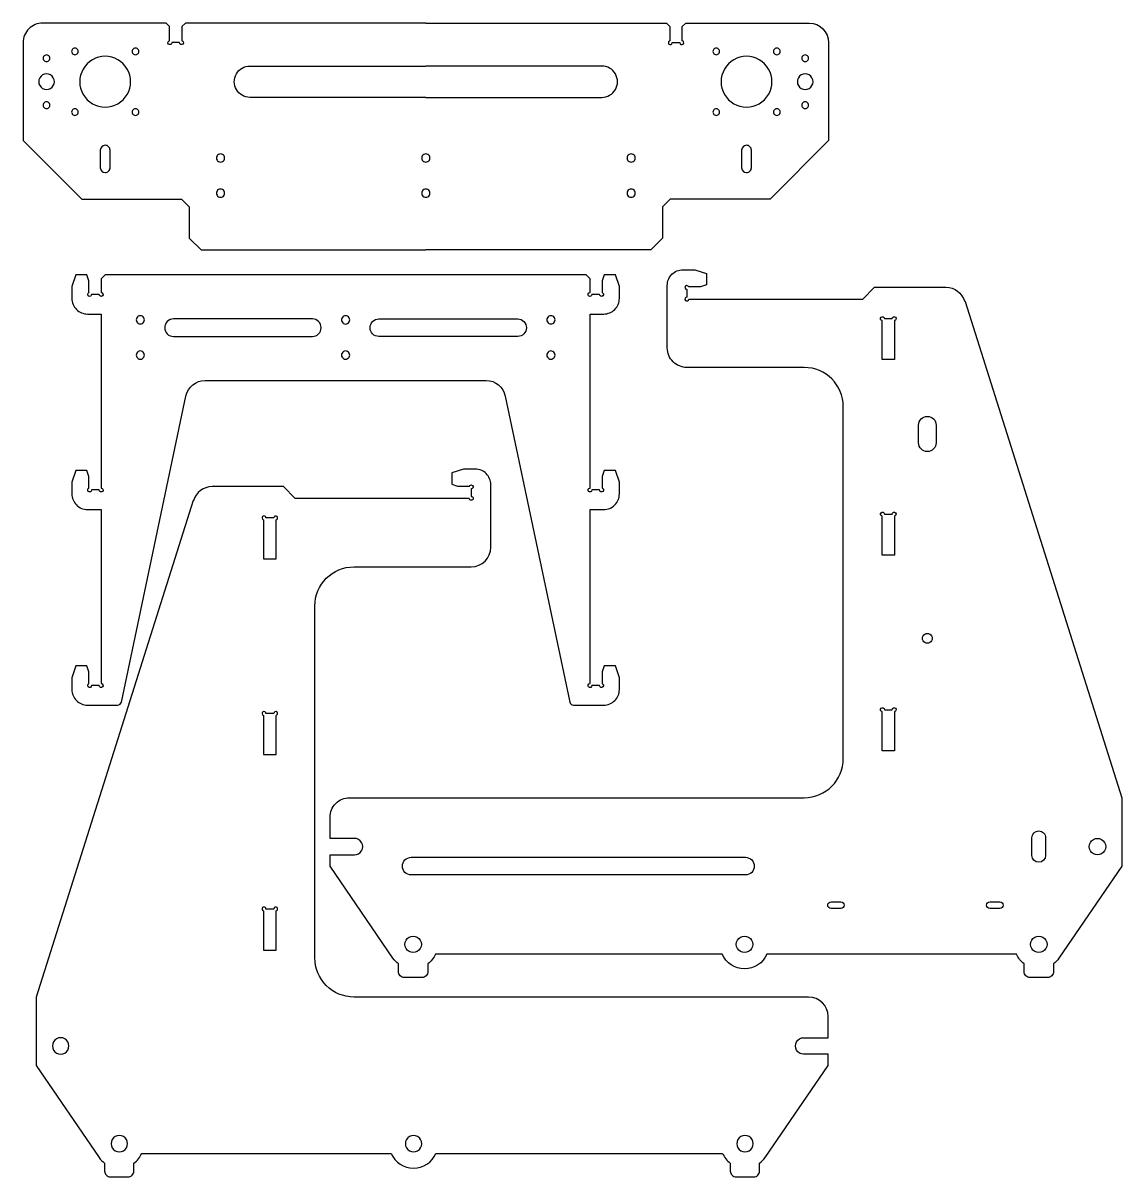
# Model space of a CAD drawing. Extents: x 11 to 1162, y 10 to 600.
# Drawn here: x 600 to 1162, y 10 to 600 of the extents above; entities that cross this region are included whole.
import ezdxf

# ---------------------------------------------------------------- set-up
doc = ezdxf.new("R2010")
doc.units = 0
doc.layers.get('0').update_dxf_attribs({"linetype": 'CONTINUOUS'})

msp = doc.modelspace()

# ---------------------------------------------------------------- linework, layer by layer
at = {"color": 1, "linetype": 'CONTINUOUS'}
for p, q in [((674.73, 598.03), (672.91, 599.85)), ((674.73, 590.83), (674.73, 598.03)), ((682.81, 599.85), (680.99, 598.03)), ((680.99, 598.03), (680.99, 590.83)), ((805.81, 599.85), (682.81, 599.85)), ((805.81, 599.85), (928.81, 599.85)), ((928.81, 599.85), (930.63, 598.03)), ((930.63, 598.03), (930.63, 590.83)), ((936.71, 597.85), (936.71, 597.85)), ((936.89, 598.03), (938.71, 599.85)), ((936.89, 590.83), (936.89, 598.03)), ((599.81, 589.85), (599.81, 539.85)), ((679.81, 589.85), (675.91, 589.85)), ((931.81, 589.85), (935.71, 589.85)), ((1011.81, 589.85), (1011.81, 539.85)), ((715.81, 577.85), (805.81, 577.85)), ((895.81, 577.85), (805.81, 577.85)), ((805.81, 561.85), (715.81, 561.85)), ((805.81, 561.85), (895.81, 561.85)), ((599.81, 539.85), (629.81, 509.85)), ((1011.81, 539.85), (981.81, 509.85)), ((639.31, 534.85), (639.31, 525.85)), ((644.31, 525.85), (644.31, 534.85)), ((967.31, 534.85), (967.31, 525.85)), ((629.81, 509.85), (680.81, 509.85)), ((680.81, 509.85), (684.81, 505.85)), ((930.81, 509.85), (926.81, 505.85)), ((981.81, 509.85), (930.81, 509.85)), ((684.81, 505.85), (684.81, 489.85)), ((926.81, 505.85), (926.81, 489.85)), ((684.81, 489.85), (690.81, 483.85)), ((926.81, 489.85), (920.81, 483.85)), ((690.81, 483.85), (805.81, 483.85)), ((920.81, 483.85), (805.81, 483.85)), ((937.29, 473.73), (943.29, 473.73)), ((943.29, 473.73), (949.29, 471.73)), ((626.76, 471.07), (624.76, 465.07)), ((632.49, 471.07), (626.76, 471.07)), ((633.51, 468.01), (632.49, 471.07)), ((633.51, 462), (633.51, 468.01)), ((641.76, 471.07), (639.76, 469.07)), ((639.76, 469.07), (639.76, 462.07)), ((887.76, 471.07), (641.76, 471.07)), ((889.76, 469.07), (887.76, 471.07)), ((889.76, 462.07), (889.76, 469.07)), ((897.03, 471.07), (896.01, 468.01)), ((896.01, 468.01), (896.01, 462)), ((902.76, 471.07), (897.03, 471.07)), ((904.76, 465.07), (902.76, 471.07)), ((949.29, 471.73), (949.29, 465.99)), ((633.86, 462.07), (633.86, 462.07)), ((904.76, 459.07), (904.76, 465.07)), ((939.29, 463.63), (939.29, 459.73)), ((946.24, 464.98), (940.23, 464.98)), ((949.29, 465.99), (946.24, 464.98)), ((1029.29, 458.73), (1035.29, 464.73)), ((1035.29, 464.73), (1071.77, 464.73)), ((940.29, 458.73), (1029.29, 458.73)), ((1081.38, 457.5), (1081.56, 457.55)), ((1081.56, 457.55), (1161.79, 203.73)), ((632.76, 451.07), (639.76, 451.07)), ((639.76, 451.07), (639.76, 362.07)), ((781.76, 448.57), (852.76, 448.57)), ((889.76, 362.07), (889.76, 451.07)), ((889.76, 451.07), (896.76, 451.07)), ((1040.29, 448.73), (1044.29, 448.73)), ((1039.11, 427.73), (1039.11, 447.74)), ((1039.29, 447.73), (1039.29, 447.73)), ((1045.29, 447.73), (1045.29, 447.73)), ((1045.47, 447.74), (1045.47, 427.73)), ((676.76, 439.57), (747.76, 439.57)), ((1045.47, 427.73), (1039.11, 427.73)), ((999.29, 423.73), (939.29, 423.73)), ((692.87, 417.07), (764.76, 417.07)), ((764.76, 417.07), (836.65, 417.07)), ((650.09, 252.65), (683.09, 409.13)), ((1066.79, 394.23), (1066.79, 385.23)), ((825.01, 371.79), (819.01, 369.79)), ((831.01, 371.79), (825.01, 371.79)), ((626.76, 371.07), (624.76, 365.07)), ((632.49, 371.07), (626.76, 371.07)), ((633.51, 368.01), (632.49, 371.07)), ((633.51, 362), (633.51, 368.01)), ((819.01, 369.79), (819.01, 364.06)), ((897.03, 371.07), (896.01, 368.01)), ((896.01, 368.01), (896.01, 362)), ((902.76, 371.07), (897.03, 371.07)), ((904.76, 365.07), (902.76, 371.07)), ((633.86, 362.07), (633.86, 362.07)), ((733.01, 362.79), (696.53, 362.79)), ((739.01, 356.79), (733.01, 362.79)), ((819.01, 364.06), (822.07, 363.04)), ((822.07, 363.04), (828.07, 363.04)), ((829.01, 361.69), (829.01, 357.79)), ((904.76, 359.07), (904.76, 365.07)), ((686.74, 355.62), (606.51, 101.79)), ((686.92, 355.56), (686.74, 355.62)), ((828.01, 356.79), (739.01, 356.79)), ((632.76, 351.07), (639.76, 351.07)), ((639.76, 351.07), (639.76, 334.86)), ((889.76, 334.86), (889.76, 351.07)), ((1040.29, 348.73), (1044.29, 348.73)), ((722.83, 345.81), (722.83, 325.79)), ((728.01, 346.79), (724.01, 346.79)), ((729.19, 325.79), (729.19, 345.81)), ((1039.11, 327.73), (1039.11, 347.74)), ((1045.47, 347.74), (1045.47, 327.73)), ((639.76, 334.86), (639.76, 262.07)), ((889.76, 262.07), (889.76, 334.86)), ((722.83, 325.79), (729.19, 325.79)), ((1045.47, 327.73), (1039.11, 327.73)), ((769.01, 321.79), (829.01, 321.79)), ((626.76, 271.07), (624.76, 265.07)), ((632.49, 271.07), (626.76, 271.07)), ((633.51, 268.01), (632.49, 271.07)), ((633.51, 262), (633.51, 268.01)), ((897.03, 271.07), (896.01, 268.01)), ((896.01, 268.01), (896.01, 262)), ((902.76, 271.07), (897.03, 271.07)), ((904.76, 265.07), (902.76, 271.07)), ((904.76, 259.07), (904.76, 265.07)), ((632.76, 251.07), (639.76, 251.07)), ((881.38, 251.07), (889.76, 251.07)), ((1040.29, 248.73), (1044.29, 248.73)), ((722.83, 245.81), (722.83, 225.79)), ((728.01, 246.79), (724.01, 246.79)), ((729.19, 225.79), (729.19, 245.81)), ((1039.11, 227.73), (1039.11, 247.74)), ((1039.29, 247.73), (1039.29, 247.73)), ((1045.29, 247.73), (1045.29, 247.73)), ((1045.47, 247.74), (1045.47, 227.73)), ((722.83, 225.79), (729.19, 225.79)), ((1045.47, 227.73), (1039.11, 227.73)), ((766.79, 203.73), (999.29, 203.73)), ((1161.79, 203.73), (1161.79, 168.73)), ((769.29, 182.93), (756.79, 182.93)), ((1122.79, 183.23), (1122.79, 174.23)), ((756.79, 168.73), (756.79, 174.53)), ((798.29, 173.23), (969.29, 173.23)), ((788.98, 121.67), (756.79, 168.73)), ((1161.79, 168.73), (1129.61, 121.67)), ((722.83, 145.81), (722.83, 125.79)), ((728.01, 146.79), (724.01, 146.79)), ((729.19, 125.79), (729.19, 145.81)), ((1099.29, 147.03), (1094.29, 147.03)), ((722.83, 125.79), (729.19, 125.79)), ((1107.84, 123.73), (980.25, 123.73)), ((1123.79, 111.73), (1114.79, 111.73)), ((606.51, 101.79), (606.51, 66.79)), ((1001.51, 101.79), (769.01, 101.79)), ((999.01, 80.99), (1011.51, 80.99)), ((1011.51, 66.79), (1011.51, 72.59)), ((979.33, 19.73), (1011.51, 66.79)), ((656.51, 12.79), (656.51, 16.79)), ((976.51, 12.79), (976.51, 16.79)), ((644.51, 9.79), (653.51, 9.79))]:
    msp.add_line(p, q, dxfattribs=at)
for points in [[(602.74, 596.92), (600.86, 595.04), (599.81, 592.5), (599.81, 589.85)], [(609.81, 599.85), (607.15, 599.85), (604.61, 598.79), (602.74, 596.92)], [(672.91, 599.85), (672.91, 599.85), (609.81, 599.85), (609.81, 599.85)], [(938.71, 599.85), (938.71, 599.85), (1001.81, 599.85), (1001.81, 599.85)], [(1001.81, 599.85), (1007.33, 599.85), (1011.81, 595.37), (1011.81, 589.85)], [(674.2, 589.14), (673.91, 589.43), (673.83, 589.86), (673.98, 590.23)], [(673.98, 590.23), (674.11, 590.55), (674.4, 590.77), (674.73, 590.83)], [(680.99, 590.83), (681.32, 590.77), (681.6, 590.55), (681.73, 590.23)], [(681.73, 590.23), (681.89, 589.86), (681.8, 589.43), (681.51, 589.14)], [(929.88, 590.23), (929.73, 589.86), (929.81, 589.43), (930.1, 589.14)], [(930.63, 590.83), (930.3, 590.77), (930.01, 590.55), (929.88, 590.23)], [(937.63, 590.23), (937.5, 590.55), (937.22, 590.77), (936.89, 590.83)], [(937.41, 589.14), (937.7, 589.43), (937.79, 589.86), (937.63, 590.23)], [(624.83, 586.2), (624.53, 585.67), (624.53, 585.02), (624.83, 584.5)], [(626.31, 587.05), (625.7, 587.05), (625.14, 586.72), (624.83, 586.2)], [(624.83, 584.5), (625.14, 583.97), (625.7, 583.65), (626.31, 583.65)], [(627.78, 586.2), (627.47, 586.72), (626.91, 587.05), (626.31, 587.05)], [(626.31, 583.65), (626.91, 583.65), (627.47, 583.97), (627.78, 584.5)], [(627.78, 584.5), (628.08, 585.02), (628.08, 585.67), (627.78, 586.2)], [(655.83, 586.2), (655.53, 585.67), (655.53, 585.02), (655.83, 584.5)], [(657.31, 587.05), (656.7, 587.05), (656.14, 586.72), (655.83, 586.2)], [(655.83, 584.5), (656.14, 583.97), (656.7, 583.65), (657.31, 583.65)], [(658.78, 586.2), (658.47, 586.72), (657.91, 587.05), (657.31, 587.05)], [(657.31, 583.65), (657.91, 583.65), (658.47, 583.97), (658.78, 584.5)], [(658.78, 584.5), (659.08, 585.02), (659.08, 585.67), (658.78, 586.2)], [(675.29, 588.92), (674.92, 588.77), (674.49, 588.85), (674.2, 589.14)], [(675.91, 589.85), (675.91, 589.44), (675.66, 589.08), (675.29, 588.92)], [(680.42, 588.92), (680.05, 589.08), (679.81, 589.44), (679.81, 589.85)], [(681.51, 589.14), (681.23, 588.85), (680.8, 588.77), (680.42, 588.92)], [(930.1, 589.14), (930.39, 588.85), (930.82, 588.77), (931.19, 588.92)], [(931.19, 588.92), (931.56, 589.08), (931.81, 589.44), (931.81, 589.85)], [(935.71, 589.85), (935.71, 589.44), (935.95, 589.08), (936.32, 588.92)], [(936.32, 588.92), (936.7, 588.77), (937.13, 588.85), (937.41, 589.14)], [(952.83, 586.2), (952.53, 585.67), (952.53, 585.02), (952.83, 584.5)], [(954.31, 587.05), (953.7, 587.05), (953.14, 586.72), (952.83, 586.2)], [(952.83, 584.5), (953.14, 583.97), (953.7, 583.65), (954.31, 583.65)], [(955.78, 586.2), (955.47, 586.72), (954.91, 587.05), (954.31, 587.05)], [(954.31, 583.65), (954.91, 583.65), (955.47, 583.97), (955.78, 584.5)], [(955.78, 584.5), (956.08, 585.02), (956.08, 585.67), (955.78, 586.2)], [(983.83, 586.2), (983.53, 585.67), (983.53, 585.02), (983.83, 584.5)], [(985.31, 587.05), (984.7, 587.05), (984.14, 586.72), (983.83, 586.2)], [(983.83, 584.5), (984.14, 583.97), (984.7, 583.65), (985.31, 583.65)], [(986.78, 586.2), (986.47, 586.72), (985.91, 587.05), (985.31, 587.05)], [(985.31, 583.65), (985.91, 583.65), (986.47, 583.97), (986.78, 584.5)], [(986.78, 584.5), (987.08, 585.02), (987.08, 585.67), (986.78, 586.2)], [(610.33, 582.7), (610.03, 582.17), (610.03, 581.52), (610.33, 580.99)], [(611.81, 583.55), (611.2, 583.55), (610.63, 583.22), (610.33, 582.7)], [(610.33, 580.99), (610.63, 580.47), (611.2, 580.14), (611.81, 580.15)], [(613.28, 582.7), (612.98, 583.22), (612.41, 583.55), (611.81, 583.55)], [(611.81, 580.15), (612.41, 580.14), (612.98, 580.47), (613.28, 580.99)], [(613.28, 580.99), (613.59, 581.52), (613.59, 582.17), (613.28, 582.7)], [(641.81, 582.85), (637.16, 582.85), (632.87, 580.37), (630.55, 576.35)], [(653.06, 576.35), (650.74, 580.37), (646.45, 582.85), (641.81, 582.85)], [(969.81, 582.85), (965.16, 582.85), (960.87, 580.37), (958.55, 576.35)], [(981.06, 576.35), (978.74, 580.37), (974.45, 582.85), (969.81, 582.85)], [(998.33, 582.7), (998.03, 582.17), (998.03, 581.52), (998.33, 580.99)], [(999.81, 583.55), (999.2, 583.55), (998.63, 583.22), (998.33, 582.7)], [(998.33, 580.99), (998.63, 580.47), (999.2, 580.14), (999.81, 580.15)], [(1001.28, 582.7), (1000.98, 583.22), (1000.41, 583.55), (999.81, 583.55)], [(999.81, 580.15), (1000.41, 580.14), (1000.98, 580.47), (1001.28, 580.99)], [(1001.28, 580.99), (1001.59, 581.52), (1001.59, 582.17), (1001.28, 582.7)], [(611.81, 573.85), (610.38, 573.85), (609.05, 573.09), (608.34, 571.85)], [(615.28, 571.85), (614.56, 573.09), (613.24, 573.85), (611.81, 573.85)], [(630.55, 576.35), (628.23, 572.32), (628.23, 567.37), (630.55, 563.35)], [(653.06, 563.35), (655.39, 567.37), (655.39, 572.32), (653.06, 576.35)], [(708.88, 565.85), (707.45, 568.32), (707.45, 571.37), (708.88, 573.85)], [(708.88, 573.85), (710.31, 576.32), (712.95, 577.85), (715.81, 577.85)], [(902.73, 573.85), (901.31, 576.32), (898.66, 577.85), (895.81, 577.85)], [(902.73, 565.85), (904.16, 568.32), (904.16, 571.37), (902.73, 573.85)], [(958.55, 576.35), (956.23, 572.32), (956.23, 567.37), (958.55, 563.35)], [(981.06, 563.35), (983.39, 567.37), (983.39, 572.32), (981.06, 576.35)], [(999.81, 573.85), (998.38, 573.85), (997.05, 573.09), (996.34, 571.85)], [(1003.28, 571.85), (1002.56, 573.09), (1001.24, 573.85), (999.81, 573.85)], [(608.34, 571.85), (607.62, 570.61), (607.62, 569.08), (608.34, 567.84)], [(608.34, 567.84), (609.05, 566.61), (610.38, 565.84), (611.81, 565.85)], [(611.81, 565.85), (613.24, 565.84), (614.56, 566.61), (615.28, 567.84)], [(615.28, 567.84), (615.99, 569.08), (615.99, 570.61), (615.28, 571.85)], [(996.34, 571.85), (995.62, 570.61), (995.62, 569.08), (996.34, 567.84)], [(996.34, 567.84), (997.05, 566.61), (998.38, 565.84), (999.81, 565.85)], [(999.81, 565.85), (1001.24, 565.84), (1002.56, 566.61), (1003.28, 567.84)], [(1003.28, 567.84), (1003.99, 569.08), (1003.99, 570.61), (1003.28, 571.85)], [(630.55, 563.35), (632.87, 559.32), (637.16, 556.85), (641.81, 556.85)], [(641.81, 556.85), (646.45, 556.85), (650.74, 559.32), (653.06, 563.35)], [(715.81, 561.85), (712.95, 561.85), (710.31, 563.37), (708.88, 565.85)], [(895.81, 561.85), (898.66, 561.85), (901.31, 563.37), (902.73, 565.85)], [(958.55, 563.35), (960.87, 559.32), (965.16, 556.85), (969.81, 556.85)], [(969.81, 556.85), (974.45, 556.85), (978.74, 559.32), (981.06, 563.35)], [(610.33, 558.7), (610.03, 558.17), (610.03, 557.52), (610.33, 556.99)], [(611.81, 559.55), (611.2, 559.55), (610.63, 559.22), (610.33, 558.7)], [(610.33, 556.99), (610.63, 556.47), (611.2, 556.14), (611.81, 556.15)], [(613.28, 558.7), (612.98, 559.22), (612.41, 559.55), (611.81, 559.55)], [(611.81, 556.15), (612.41, 556.14), (612.98, 556.47), (613.28, 556.99)], [(613.28, 556.99), (613.59, 557.52), (613.59, 558.17), (613.28, 558.7)], [(624.83, 555.2), (624.53, 554.67), (624.53, 554.02), (624.83, 553.5)], [(626.31, 556.05), (625.7, 556.05), (625.14, 555.72), (624.83, 555.2)], [(627.78, 555.2), (627.47, 555.72), (626.91, 556.05), (626.31, 556.05)], [(627.78, 553.5), (628.08, 554.02), (628.08, 554.67), (627.78, 555.2)], [(655.83, 555.2), (655.53, 554.67), (655.53, 554.02), (655.83, 553.5)], [(657.31, 556.05), (656.7, 556.05), (656.14, 555.72), (655.83, 555.2)], [(658.78, 555.2), (658.47, 555.72), (657.91, 556.05), (657.31, 556.05)], [(658.78, 553.5), (659.08, 554.02), (659.08, 554.67), (658.78, 555.2)], [(952.83, 555.2), (952.53, 554.67), (952.53, 554.02), (952.83, 553.5)], [(954.31, 556.05), (953.7, 556.05), (953.14, 555.72), (952.83, 555.2)], [(955.78, 555.2), (955.47, 555.72), (954.91, 556.05), (954.31, 556.05)], [(955.78, 553.5), (956.08, 554.02), (956.08, 554.67), (955.78, 555.2)], [(983.83, 555.2), (983.53, 554.67), (983.53, 554.02), (983.83, 553.5)], [(985.31, 556.05), (984.7, 556.05), (984.14, 555.72), (983.83, 555.2)], [(986.78, 555.2), (986.47, 555.72), (985.91, 556.05), (985.31, 556.05)], [(986.78, 553.5), (987.08, 554.02), (987.08, 554.67), (986.78, 555.2)], [(998.33, 558.7), (998.03, 558.17), (998.03, 557.52), (998.33, 556.99)], [(999.81, 559.55), (999.2, 559.55), (998.63, 559.22), (998.33, 558.7)], [(998.33, 556.99), (998.63, 556.47), (999.2, 556.14), (999.81, 556.15)], [(1001.28, 558.7), (1000.98, 559.22), (1000.41, 559.55), (999.81, 559.55)], [(999.81, 556.15), (1000.41, 556.14), (1000.98, 556.47), (1001.28, 556.99)], [(1001.28, 556.99), (1001.59, 557.52), (1001.59, 558.17), (1001.28, 558.7)], [(624.83, 553.5), (625.14, 552.97), (625.7, 552.65), (626.31, 552.65)], [(626.31, 552.65), (626.91, 552.65), (627.47, 552.97), (627.78, 553.5)], [(655.83, 553.5), (656.14, 552.97), (656.7, 552.65), (657.31, 552.65)], [(657.31, 552.65), (657.91, 552.65), (658.47, 552.97), (658.78, 553.5)], [(952.83, 553.5), (953.14, 552.97), (953.7, 552.65), (954.31, 552.65)], [(954.31, 552.65), (954.91, 552.65), (955.47, 552.97), (955.78, 553.5)], [(983.83, 553.5), (984.14, 552.97), (984.7, 552.65), (985.31, 552.65)], [(985.31, 552.65), (985.91, 552.65), (986.47, 552.97), (986.78, 553.5)], [(641.81, 537.35), (640.43, 537.35), (639.31, 536.23), (639.31, 534.85)], [(643.57, 536.61), (643.11, 537.08), (642.47, 537.35), (641.81, 537.35)], [(969.81, 537.35), (968.43, 537.35), (967.31, 536.23), (967.31, 534.85)], [(971.57, 536.61), (971.11, 537.08), (970.47, 537.35), (969.81, 537.35)], [(644.31, 534.85), (644.31, 535.51), (644.04, 536.15), (643.57, 536.61)], [(698.99, 531.9), (698.61, 531.25), (698.61, 530.45), (698.99, 529.8)], [(700.81, 532.95), (700.06, 532.95), (699.36, 532.55), (698.99, 531.9)], [(702.62, 531.9), (702.25, 532.55), (701.56, 532.95), (700.81, 532.95)], [(702.62, 529.8), (703, 530.45), (703, 531.25), (702.62, 531.9)], [(803.99, 531.9), (803.61, 531.25), (803.61, 530.45), (803.99, 529.8)], [(805.81, 532.95), (805.06, 532.95), (804.36, 532.55), (803.99, 531.9)], [(807.63, 531.9), (807.25, 532.55), (806.56, 532.95), (805.81, 532.95)], [(807.63, 529.8), (808, 530.45), (808, 531.25), (807.63, 531.9)], [(908.99, 531.9), (908.61, 531.25), (908.61, 530.45), (908.99, 529.8)], [(910.81, 532.95), (910.06, 532.95), (909.36, 532.55), (908.99, 531.9)], [(912.62, 531.9), (912.25, 532.55), (911.56, 532.95), (910.81, 532.95)], [(912.62, 529.8), (913, 530.45), (913, 531.25), (912.62, 531.9)], [(972.31, 534.85), (972.31, 535.51), (972.04, 536.15), (971.57, 536.61)], [(972.31, 525.85), (972.31, 525.85), (972.31, 534.85), (972.31, 534.85)], [(639.31, 525.85), (639.31, 524.47), (640.43, 523.35), (641.81, 523.35)], [(643.57, 524.08), (644.04, 524.55), (644.31, 525.18), (644.31, 525.85)], [(698.99, 529.8), (699.36, 529.15), (700.06, 528.75), (700.81, 528.75)], [(700.81, 528.75), (701.56, 528.75), (702.25, 529.15), (702.62, 529.8)], [(803.99, 529.8), (804.36, 529.15), (805.06, 528.75), (805.81, 528.75)], [(805.81, 528.75), (806.56, 528.75), (807.25, 529.15), (807.63, 529.8)], [(908.99, 529.8), (909.36, 529.15), (910.06, 528.75), (910.81, 528.75)], [(910.81, 528.75), (911.56, 528.75), (912.25, 529.15), (912.62, 529.8)], [(967.31, 525.85), (967.31, 524.47), (968.43, 523.35), (969.81, 523.35)], [(971.57, 524.08), (972.04, 524.55), (972.31, 525.18), (972.31, 525.85)], [(641.81, 523.35), (642.47, 523.35), (643.11, 523.61), (643.57, 524.08)], [(969.81, 523.35), (970.47, 523.35), (971.11, 523.61), (971.57, 524.08)], [(698.99, 513.9), (698.61, 513.25), (698.61, 512.45), (698.99, 511.8)], [(700.81, 514.95), (700.06, 514.95), (699.36, 514.55), (698.99, 513.9)], [(702.62, 513.9), (702.25, 514.55), (701.56, 514.95), (700.81, 514.95)], [(702.62, 511.8), (703, 512.45), (703, 513.25), (702.62, 513.9)], [(803.99, 513.9), (803.61, 513.25), (803.61, 512.45), (803.99, 511.8)], [(805.81, 514.95), (805.06, 514.95), (804.36, 514.55), (803.99, 513.9)], [(807.63, 513.9), (807.25, 514.55), (806.56, 514.95), (805.81, 514.95)], [(807.63, 511.8), (808, 512.45), (808, 513.25), (807.63, 513.9)], [(908.99, 513.9), (908.61, 513.25), (908.61, 512.45), (908.99, 511.8)], [(910.81, 514.95), (910.06, 514.95), (909.36, 514.55), (908.99, 513.9)], [(912.62, 513.9), (912.25, 514.55), (911.56, 514.95), (910.81, 514.95)], [(912.62, 511.8), (913, 512.45), (913, 513.25), (912.62, 513.9)], [(698.99, 511.8), (699.36, 511.15), (700.06, 510.75), (700.81, 510.75)], [(700.81, 510.75), (701.56, 510.75), (702.25, 511.15), (702.62, 511.8)], [(803.99, 511.8), (804.36, 511.15), (805.06, 510.75), (805.81, 510.75)], [(805.81, 510.75), (806.56, 510.75), (807.25, 511.15), (807.63, 511.8)], [(908.99, 511.8), (909.36, 511.15), (910.06, 510.75), (910.81, 510.75)], [(910.81, 510.75), (911.56, 510.75), (912.25, 511.15), (912.62, 511.8)], [(931.64, 471.38), (933.14, 472.88), (935.17, 473.73), (937.29, 473.73)], [(929.29, 465.73), (929.29, 467.85), (930.14, 469.88), (931.64, 471.38)], [(624.76, 465.07), (624.76, 465.07), (624.76, 459.07), (624.76, 459.07)], [(633.15, 460.36), (632.87, 460.65), (632.78, 461.08), (632.94, 461.45)], [(632.94, 461.45), (633.04, 461.71), (633.25, 461.91), (633.51, 462)], [(634.24, 460.14), (633.87, 459.99), (633.44, 460.07), (633.15, 460.36)], [(634.86, 461.07), (634.86, 460.66), (634.62, 460.3), (634.24, 460.14)], [(638.76, 461.07), (638.76, 461.07), (634.86, 461.07), (634.86, 461.07)], [(639.38, 460.14), (639, 460.3), (638.76, 460.66), (638.76, 461.07)], [(640.47, 460.36), (640.18, 460.07), (639.75, 459.99), (639.38, 460.14)], [(639.76, 462.07), (640.16, 462.07), (640.53, 461.82), (640.68, 461.45)], [(640.68, 461.45), (640.84, 461.08), (640.75, 460.65), (640.47, 460.36)], [(889.05, 460.36), (888.77, 460.65), (888.68, 461.08), (888.84, 461.45)], [(888.84, 461.45), (888.99, 461.82), (889.35, 462.07), (889.76, 462.07)], [(890.14, 460.14), (889.77, 459.99), (889.34, 460.07), (889.05, 460.36)], [(890.76, 461.07), (890.76, 460.66), (890.52, 460.3), (890.14, 460.14)], [(894.66, 461.07), (894.66, 461.07), (890.76, 461.07), (890.76, 461.07)], [(895.28, 460.14), (894.9, 460.3), (894.66, 460.66), (894.66, 461.07)], [(896.37, 460.36), (896.08, 460.07), (895.65, 459.99), (895.28, 460.14)], [(896.01, 462), (896.26, 461.91), (896.47, 461.71), (896.58, 461.45)], [(896.58, 461.45), (896.74, 461.08), (896.65, 460.65), (896.37, 460.36)], [(929.29, 433.73), (929.29, 433.73), (929.29, 465.73), (929.29, 465.73)], [(938.59, 465.33), (938.3, 465.05), (938.22, 464.62), (938.37, 464.24)], [(938.37, 464.24), (938.53, 463.87), (938.89, 463.63), (939.29, 463.63)], [(939.68, 465.55), (939.3, 465.7), (938.87, 465.62), (938.59, 465.33)], [(940.23, 464.98), (940.14, 465.23), (939.94, 465.44), (939.68, 465.55)], [(1071.77, 464.73), (1076.23, 464.73), (1080.15, 461.78), (1081.38, 457.5)], [(624.76, 459.07), (624.76, 456.94), (625.6, 454.91), (627.1, 453.41)], [(902.42, 453.41), (903.92, 454.91), (904.76, 456.94), (904.76, 459.07)], [(938.37, 459.11), (938.22, 458.73), (938.3, 458.3), (938.59, 458.02)], [(939.29, 459.73), (938.89, 459.73), (938.53, 459.48), (938.37, 459.11)], [(938.59, 458.02), (938.87, 457.73), (939.3, 457.65), (939.68, 457.8)], [(939.68, 457.8), (940.05, 457.96), (940.29, 458.32), (940.29, 458.73)], [(627.1, 453.41), (628.6, 451.91), (630.64, 451.07), (632.76, 451.07)], [(658.71, 449.88), (658.06, 449.51), (657.66, 448.82), (657.66, 448.07)], [(660.81, 449.88), (660.16, 450.26), (659.36, 450.26), (658.71, 449.88)], [(661.86, 448.07), (661.86, 448.82), (661.46, 449.51), (660.81, 449.88)], [(676.76, 448.57), (675.57, 448.57), (674.42, 448.09), (673.58, 447.25)], [(747.76, 448.57), (747.76, 448.57), (676.76, 448.57), (676.76, 448.57)], [(750.94, 447.25), (750.1, 448.09), (748.95, 448.57), (747.76, 448.57)], [(763.71, 449.89), (763.06, 449.51), (762.66, 448.82), (762.66, 448.07)], [(765.81, 449.89), (765.16, 450.27), (764.36, 450.27), (763.71, 449.89)], [(766.86, 448.07), (766.86, 448.82), (766.46, 449.51), (765.81, 449.89)], [(778.58, 447.25), (779.42, 448.09), (780.57, 448.57), (781.76, 448.57)], [(852.76, 448.57), (853.95, 448.57), (855.1, 448.09), (855.94, 447.25)], [(868.71, 449.88), (868.06, 449.51), (867.66, 448.82), (867.66, 448.07)], [(870.81, 449.88), (870.16, 450.26), (869.36, 450.26), (868.71, 449.88)], [(871.86, 448.07), (871.86, 448.82), (871.46, 449.51), (870.81, 449.88)], [(896.76, 451.07), (898.88, 451.07), (900.92, 451.91), (902.42, 453.41)], [(1038.37, 448.34), (1038.22, 448.72), (1038.3, 449.15), (1038.59, 449.43)], [(1038.59, 449.43), (1038.87, 449.72), (1039.3, 449.8), (1039.68, 449.65)], [(1039.68, 449.65), (1040.05, 449.49), (1040.29, 449.13), (1040.29, 448.73)], [(1044.29, 448.73), (1044.29, 449.13), (1044.54, 449.49), (1044.91, 449.65)], [(1044.91, 449.65), (1045.29, 449.8), (1045.72, 449.72), (1046, 449.43)], [(1046, 449.43), (1046.29, 449.15), (1046.37, 448.72), (1046.22, 448.34)], [(657.66, 448.07), (657.66, 447.32), (658.06, 446.62), (658.71, 446.25)], [(658.71, 446.25), (659.36, 445.87), (660.16, 445.87), (660.81, 446.25)], [(660.81, 446.25), (661.46, 446.62), (661.86, 447.32), (661.86, 448.07)], [(673.58, 447.25), (672.73, 446.4), (672.26, 445.26), (672.26, 444.07)], [(672.26, 444.07), (672.26, 442.87), (672.73, 441.73), (673.58, 440.88)], [(752.26, 444.07), (752.26, 445.26), (751.78, 446.4), (750.94, 447.25)], [(750.94, 440.88), (751.78, 441.73), (752.26, 442.87), (752.26, 444.07)], [(762.66, 448.07), (762.66, 447.31), (763.06, 446.62), (763.71, 446.24)], [(763.71, 446.24), (764.36, 445.86), (765.16, 445.86), (765.81, 446.24)], [(765.81, 446.24), (766.46, 446.62), (766.86, 447.31), (766.86, 448.07)], [(777.26, 444.07), (777.26, 445.26), (777.73, 446.4), (778.58, 447.25)], [(778.58, 440.88), (777.73, 441.73), (777.26, 442.87), (777.26, 444.07)], [(855.94, 447.25), (856.78, 446.4), (857.26, 445.26), (857.26, 444.07)], [(857.26, 444.07), (857.26, 442.87), (856.78, 441.73), (855.94, 440.88)], [(867.66, 448.07), (867.66, 447.32), (868.06, 446.62), (868.71, 446.25)], [(868.71, 446.25), (869.36, 445.87), (870.16, 445.87), (870.81, 446.25)], [(870.81, 446.25), (871.46, 446.62), (871.86, 447.32), (871.86, 448.07)], [(1039.11, 447.74), (1038.79, 447.8), (1038.5, 448.03), (1038.37, 448.34)], [(1039.29, 447.73), (1039.29, 447.73), (1039.29, 447.73), (1039.29, 447.73)], [(1045.29, 447.73), (1045.29, 447.73), (1045.29, 447.73), (1045.29, 447.73)], [(1046.22, 448.34), (1046.09, 448.03), (1045.8, 447.8), (1045.47, 447.74)], [(673.58, 440.88), (674.42, 440.04), (675.57, 439.57), (676.76, 439.57)], [(747.76, 439.57), (748.95, 439.57), (750.1, 440.04), (750.94, 440.88)], [(781.76, 439.57), (780.57, 439.57), (779.42, 440.04), (778.58, 440.88)], [(852.76, 439.57), (852.76, 439.57), (781.76, 439.57), (781.76, 439.57)], [(855.94, 440.88), (855.1, 440.04), (853.95, 439.57), (852.76, 439.57)], [(658.71, 431.88), (658.06, 431.51), (657.66, 430.82), (657.66, 430.07)], [(660.81, 431.88), (660.16, 432.26), (659.36, 432.26), (658.71, 431.88)], [(661.86, 430.07), (661.86, 430.82), (661.46, 431.51), (660.81, 431.88)], [(763.71, 431.89), (763.06, 431.51), (762.66, 430.82), (762.66, 430.07)], [(765.81, 431.89), (765.16, 432.27), (764.36, 432.27), (763.71, 431.89)], [(766.86, 430.07), (766.86, 430.82), (766.46, 431.51), (765.81, 431.89)], [(868.71, 431.88), (868.06, 431.51), (867.66, 430.82), (867.66, 430.07)], [(870.81, 431.88), (870.16, 432.26), (869.36, 432.26), (868.71, 431.88)], [(871.86, 430.07), (871.86, 430.82), (871.46, 431.51), (870.81, 431.88)], [(932.22, 426.65), (930.35, 428.53), (929.29, 431.07), (929.29, 433.73)], [(657.66, 430.07), (657.66, 429.32), (658.06, 428.62), (658.71, 428.25)], [(658.71, 428.25), (659.36, 427.87), (660.16, 427.87), (660.81, 428.25)], [(660.81, 428.25), (661.46, 428.62), (661.86, 429.32), (661.86, 430.07)], [(762.66, 430.07), (762.66, 429.31), (763.06, 428.62), (763.71, 428.24)], [(763.71, 428.24), (764.36, 427.86), (765.16, 427.86), (765.81, 428.24)], [(765.81, 428.24), (766.46, 428.62), (766.86, 429.31), (766.86, 430.07)], [(867.66, 430.07), (867.66, 429.32), (868.06, 428.62), (868.71, 428.25)], [(868.71, 428.25), (869.36, 427.87), (870.16, 427.87), (870.81, 428.25)], [(870.81, 428.25), (871.46, 428.62), (871.86, 429.32), (871.86, 430.07)], [(939.29, 423.73), (936.64, 423.73), (934.1, 424.78), (932.22, 426.65)], [(1019.29, 403.73), (1019.29, 414.77), (1010.34, 423.73), (999.29, 423.73)], [(683.09, 409.13), (684.06, 413.76), (688.14, 417.07), (692.87, 417.07)], [(836.65, 417.07), (841.38, 417.07), (845.46, 413.76), (846.43, 409.13)], [(846.43, 409.13), (846.43, 409.13), (879.42, 252.65), (879.42, 252.65)], [(1019.29, 223.73), (1019.29, 223.73), (1019.29, 403.73), (1019.29, 403.73)], [(1057.79, 394.23), (1057.79, 396.71), (1059.81, 398.73), (1062.29, 398.73)], [(1062.29, 398.73), (1063.49, 398.73), (1064.63, 398.25), (1065.48, 397.41)], [(1065.48, 397.41), (1066.32, 396.56), (1066.79, 395.42), (1066.79, 394.23)], [(1057.79, 385.23), (1057.79, 385.23), (1057.79, 394.23), (1057.79, 394.23)], [(1062.29, 380.73), (1059.81, 380.73), (1057.79, 382.74), (1057.79, 385.23)], [(1066.79, 385.23), (1066.79, 384.03), (1066.32, 382.89), (1065.48, 382.04)], [(1065.48, 382.04), (1064.63, 381.2), (1063.49, 380.73), (1062.29, 380.73)], [(836.67, 369.45), (835.16, 370.95), (833.13, 371.79), (831.01, 371.79)], [(839.01, 363.79), (839.01, 365.91), (838.17, 367.95), (836.67, 369.45)], [(624.76, 365.07), (624.76, 365.07), (624.76, 359.07), (624.76, 359.07)], [(633.15, 360.36), (632.87, 360.65), (632.78, 361.08), (632.94, 361.45)], [(632.94, 361.45), (633.04, 361.71), (633.25, 361.91), (633.51, 362)], [(634.24, 360.14), (633.87, 359.99), (633.44, 360.07), (633.15, 360.36)], [(634.86, 361.07), (634.86, 360.66), (634.62, 360.3), (634.24, 360.14)], [(638.76, 361.07), (638.76, 361.07), (634.86, 361.07), (634.86, 361.07)], [(639.38, 360.14), (639, 360.3), (638.76, 360.66), (638.76, 361.07)], [(640.47, 360.36), (640.18, 360.07), (639.75, 359.99), (639.38, 360.14)], [(639.76, 362.07), (640.16, 362.07), (640.53, 361.82), (640.68, 361.45)], [(640.68, 361.45), (640.84, 361.08), (640.75, 360.65), (640.47, 360.36)], [(696.53, 362.79), (692.08, 362.79), (688.16, 359.84), (686.92, 355.56)], [(828.07, 363.04), (828.17, 363.29), (828.36, 363.5), (828.63, 363.61)], [(828.63, 363.61), (829, 363.77), (829.43, 363.68), (829.72, 363.4)], [(829.93, 362.31), (829.78, 361.93), (829.41, 361.69), (829.01, 361.69)], [(829.72, 363.4), (830, 363.11), (830.09, 362.68), (829.93, 362.31)], [(839.01, 331.79), (839.01, 331.79), (839.01, 363.79), (839.01, 363.79)], [(889.05, 360.36), (888.77, 360.65), (888.68, 361.08), (888.84, 361.45)], [(888.84, 361.45), (888.99, 361.82), (889.35, 362.07), (889.76, 362.07)], [(890.14, 360.14), (889.77, 359.99), (889.34, 360.07), (889.05, 360.36)], [(890.76, 361.07), (890.76, 360.66), (890.52, 360.3), (890.14, 360.14)], [(894.66, 361.07), (894.66, 361.07), (890.76, 361.07), (890.76, 361.07)], [(895.28, 360.14), (894.9, 360.3), (894.66, 360.66), (894.66, 361.07)], [(896.37, 360.36), (896.08, 360.07), (895.65, 359.99), (895.28, 360.14)], [(896.01, 362), (896.26, 361.91), (896.47, 361.71), (896.58, 361.45)], [(896.58, 361.45), (896.74, 361.08), (896.65, 360.65), (896.37, 360.36)], [(624.76, 359.07), (624.76, 356.94), (625.6, 354.91), (627.1, 353.41)], [(829.01, 355.79), (828.46, 355.79), (828.01, 356.24), (828.01, 356.79)], [(829.01, 357.79), (829.56, 357.79), (830.01, 357.34), (830.01, 356.79)], [(830.01, 356.79), (830.01, 356.24), (829.56, 355.79), (829.01, 355.79)], [(902.42, 353.41), (903.92, 354.91), (904.76, 356.94), (904.76, 359.07)], [(627.1, 353.41), (628.6, 351.91), (630.64, 351.07), (632.76, 351.07)], [(889.76, 351.07), (889.76, 351.07), (896.76, 351.07), (896.76, 351.07)], [(896.76, 351.07), (898.88, 351.07), (900.92, 351.91), (902.42, 353.41)], [(1038.37, 348.34), (1038.22, 348.72), (1038.3, 349.15), (1038.59, 349.43)], [(1039.11, 347.74), (1038.79, 347.8), (1038.5, 348.03), (1038.37, 348.34)], [(1038.59, 349.43), (1038.87, 349.72), (1039.3, 349.8), (1039.68, 349.65)], [(1039.68, 349.65), (1040.05, 349.49), (1040.29, 349.13), (1040.29, 348.73)], [(1044.29, 348.73), (1044.29, 349.13), (1044.54, 349.49), (1044.91, 349.65)], [(1044.91, 349.65), (1045.29, 349.8), (1045.72, 349.72), (1046, 349.43)], [(1046.22, 348.34), (1046.09, 348.03), (1045.8, 347.8), (1045.47, 347.74)], [(1046, 349.43), (1046.29, 349.15), (1046.37, 348.72), (1046.22, 348.34)], [(723.01, 347.79), (722.46, 347.79), (722.01, 347.34), (722.01, 346.79)], [(722.01, 346.79), (722.01, 346.3), (722.36, 345.89), (722.83, 345.81)], [(724.01, 346.79), (724.01, 347.34), (723.56, 347.79), (723.01, 347.79)], [(728.63, 347.71), (728.25, 347.56), (728.01, 347.19), (728.01, 346.79)], [(729.72, 347.5), (729.43, 347.78), (729, 347.87), (728.63, 347.71)], [(729.19, 345.81), (729.52, 345.87), (729.8, 346.09), (729.93, 346.41)], [(729.93, 346.41), (730.09, 346.78), (730, 347.21), (729.72, 347.5)], [(829.01, 321.79), (834.53, 321.79), (839.01, 326.27), (839.01, 331.79)], [(754.87, 315.93), (758.62, 319.68), (763.7, 321.79), (769.01, 321.79)], [(749.01, 301.79), (749.01, 307.09), (751.12, 312.18), (754.87, 315.93)], [(749.01, 121.79), (749.01, 121.79), (749.01, 301.79), (749.01, 301.79)], [(1059.79, 285.23), (1059.79, 286.12), (1060.27, 286.95), (1061.04, 287.39)], [(1061.04, 283.06), (1060.27, 283.5), (1059.79, 284.33), (1059.79, 285.23)], [(1061.04, 287.39), (1061.82, 287.84), (1062.77, 287.84), (1063.55, 287.39)], [(1063.55, 287.39), (1064.32, 286.95), (1064.8, 286.12), (1064.79, 285.23)], [(1064.79, 285.23), (1064.8, 284.33), (1064.32, 283.5), (1063.55, 283.06)], [(1063.55, 283.06), (1062.77, 282.61), (1061.82, 282.61), (1061.04, 283.06)], [(624.76, 265.07), (624.76, 265.07), (624.76, 259.07), (624.76, 259.07)], [(633.15, 260.36), (632.87, 260.65), (632.78, 261.08), (632.94, 261.45)], [(632.94, 261.45), (633.04, 261.71), (633.25, 261.91), (633.51, 262)], [(634.24, 260.14), (633.87, 259.99), (633.44, 260.07), (633.15, 260.36)], [(634.86, 261.07), (634.86, 260.66), (634.62, 260.3), (634.24, 260.14)], [(638.76, 261.07), (638.76, 261.07), (634.86, 261.07), (634.86, 261.07)], [(639.38, 260.14), (639, 260.3), (638.76, 260.66), (638.76, 261.07)], [(640.47, 260.36), (640.18, 260.07), (639.75, 259.99), (639.38, 260.14)], [(639.76, 262.07), (640.16, 262.07), (640.53, 261.82), (640.68, 261.45)], [(640.68, 261.45), (640.84, 261.08), (640.75, 260.65), (640.47, 260.36)], [(889.05, 260.36), (888.77, 260.65), (888.68, 261.08), (888.84, 261.45)], [(888.84, 261.45), (888.99, 261.82), (889.35, 262.07), (889.76, 262.07)], [(890.14, 260.14), (889.77, 259.99), (889.34, 260.07), (889.05, 260.36)], [(890.76, 261.07), (890.76, 260.66), (890.52, 260.3), (890.14, 260.14)], [(894.66, 261.07), (894.66, 261.07), (890.76, 261.07), (890.76, 261.07)], [(895.28, 260.14), (894.9, 260.3), (894.66, 260.66), (894.66, 261.07)], [(896.37, 260.36), (896.08, 260.07), (895.65, 259.99), (895.28, 260.14)], [(896.01, 262), (896.26, 261.91), (896.47, 261.71), (896.58, 261.45)], [(896.58, 261.45), (896.74, 261.08), (896.65, 260.65), (896.37, 260.36)], [(624.76, 259.07), (624.76, 256.94), (625.6, 254.91), (627.1, 253.41)], [(902.42, 253.41), (903.92, 254.91), (904.76, 256.94), (904.76, 259.07)], [(627.1, 253.41), (628.6, 251.91), (630.64, 251.07), (632.76, 251.07)], [(639.76, 251.07), (639.76, 251.07), (648.14, 251.07), (648.14, 251.07)], [(648.14, 251.07), (649.08, 251.07), (649.9, 251.73), (650.09, 252.65)], [(729.72, 247.5), (729.43, 247.78), (729, 247.87), (728.63, 247.71)], [(879.42, 252.65), (879.62, 251.73), (880.44, 251.07), (881.38, 251.07)], [(889.76, 251.07), (889.76, 251.07), (896.76, 251.07), (896.76, 251.07)], [(896.76, 251.07), (898.88, 251.07), (900.92, 251.91), (902.42, 253.41)], [(1038.37, 248.34), (1038.22, 248.72), (1038.3, 249.15), (1038.59, 249.43)], [(1039.11, 247.74), (1038.79, 247.8), (1038.5, 248.03), (1038.37, 248.34)], [(1038.59, 249.43), (1038.87, 249.72), (1039.3, 249.8), (1039.68, 249.65)], [(1039.68, 249.65), (1040.05, 249.49), (1040.29, 249.13), (1040.29, 248.73)], [(1044.29, 248.73), (1044.29, 249.13), (1044.54, 249.49), (1044.91, 249.65)], [(1044.91, 249.65), (1045.29, 249.8), (1045.72, 249.72), (1046, 249.43)], [(1046.22, 248.34), (1046.09, 248.03), (1045.8, 247.8), (1045.47, 247.74)], [(1046, 249.43), (1046.29, 249.15), (1046.37, 248.72), (1046.22, 248.34)], [(723.01, 247.79), (722.46, 247.79), (722.01, 247.34), (722.01, 246.79)], [(722.01, 246.79), (722.01, 246.3), (722.36, 245.89), (722.83, 245.81)], [(724.01, 246.79), (724.01, 247.34), (723.56, 247.79), (723.01, 247.79)], [(728.63, 247.71), (728.25, 247.56), (728.01, 247.19), (728.01, 246.79)], [(729.19, 245.81), (729.52, 245.87), (729.8, 246.09), (729.93, 246.41)], [(729.93, 246.41), (730.09, 246.78), (730, 247.21), (729.72, 247.5)], [(999.29, 203.73), (1010.34, 203.73), (1019.29, 212.68), (1019.29, 223.73)], [(756.79, 193.73), (756.79, 196.38), (757.85, 198.92), (759.72, 200.8)], [(759.72, 200.8), (761.6, 202.67), (764.14, 203.73), (766.79, 203.73)], [(756.79, 182.93), (756.79, 182.93), (756.79, 193.73), (756.79, 193.73)], [(772.93, 180.83), (772.18, 182.12), (770.8, 182.93), (769.29, 182.93)], [(1115.79, 183.23), (1115.79, 185.16), (1117.36, 186.73), (1119.29, 186.73)], [(1115.79, 174.23), (1115.79, 174.23), (1115.79, 183.23), (1115.79, 183.23)], [(1119.29, 186.73), (1120.22, 186.73), (1121.11, 186.36), (1121.77, 185.7)], [(1121.77, 185.7), (1122.43, 185.04), (1122.79, 184.15), (1122.79, 183.23)], [(1147.19, 182.37), (1148.49, 183.12), (1150.1, 183.12), (1151.4, 182.37)], [(772.93, 176.63), (773.68, 177.92), (773.68, 179.53), (772.93, 180.83)], [(1145.09, 178.73), (1145.09, 180.23), (1145.89, 181.62), (1147.19, 182.37)], [(1147.19, 175.08), (1145.89, 175.83), (1145.09, 177.22), (1145.09, 178.73)], [(1151.4, 182.37), (1152.7, 181.62), (1153.5, 180.23), (1153.49, 178.73)], [(1153.49, 178.73), (1153.5, 177.22), (1152.7, 175.83), (1151.4, 175.08)], [(756.79, 174.53), (756.79, 174.53), (769.29, 174.53), (769.29, 174.53)], [(769.29, 174.53), (770.8, 174.53), (772.18, 175.33), (772.93, 176.63)], [(793.79, 168.73), (793.79, 171.21), (795.81, 173.23), (798.29, 173.23)], [(969.29, 173.23), (971.78, 173.23), (973.79, 171.21), (973.79, 168.73)], [(1119.29, 170.73), (1117.36, 170.73), (1115.79, 172.29), (1115.79, 174.23)], [(1122.79, 174.23), (1122.79, 172.29), (1121.23, 170.73), (1119.29, 170.73)], [(1151.4, 175.08), (1150.1, 174.33), (1148.49, 174.33), (1147.19, 175.08)], [(795.11, 165.54), (794.27, 166.39), (793.79, 167.53), (793.79, 168.73)], [(798.29, 164.23), (797.1, 164.23), (795.96, 164.7), (795.11, 165.54)], [(972.48, 165.54), (971.63, 164.7), (970.49, 164.23), (969.29, 164.23)], [(973.79, 168.73), (973.79, 167.53), (973.32, 166.39), (972.48, 165.54)], [(969.29, 164.23), (969.29, 164.23), (798.29, 164.23), (798.29, 164.23)], [(723.01, 147.79), (722.46, 147.79), (722.01, 147.34), (722.01, 146.79)], [(724.01, 146.79), (724.01, 147.34), (723.56, 147.79), (723.01, 147.79)], [(728.63, 147.71), (728.25, 147.56), (728.01, 147.19), (728.01, 146.79)], [(729.72, 147.5), (729.43, 147.78), (729, 147.87), (728.63, 147.71)], [(1011.32, 148.73), (1011.32, 149.66), (1012.08, 150.42), (1013.01, 150.43)], [(1013.01, 147.03), (1012.08, 147.03), (1011.32, 147.79), (1011.32, 148.73)], [(1013.01, 150.43), (1013.01, 150.43), (1018.01, 150.43), (1018.01, 150.43)], [(1018.01, 150.43), (1018.95, 150.42), (1019.71, 149.66), (1019.71, 148.73)], [(1019.71, 148.73), (1019.71, 147.79), (1018.95, 147.03), (1018.01, 147.03)], [(1092.6, 148.73), (1092.6, 149.66), (1093.36, 150.42), (1094.29, 150.43)], [(1094.29, 147.03), (1093.36, 147.03), (1092.6, 147.79), (1092.6, 148.73)], [(1094.29, 150.43), (1094.29, 150.43), (1099.29, 150.43), (1099.29, 150.43)], [(1099.29, 150.43), (1100.23, 150.42), (1100.99, 149.66), (1100.99, 148.73)], [(1100.99, 148.73), (1100.99, 147.79), (1100.23, 147.03), (1099.29, 147.03)], [(722.01, 146.79), (722.01, 146.3), (722.36, 145.89), (722.83, 145.81)], [(729.19, 145.81), (729.52, 145.87), (729.8, 146.09), (729.93, 146.41)], [(729.93, 146.41), (730.09, 146.78), (730, 147.21), (729.72, 147.5)], [(1018.01, 147.03), (1018.01, 147.03), (1013.01, 147.03), (1013.01, 147.03)], [(795.09, 128.73), (795.09, 130.23), (795.9, 131.61), (797.19, 132.36)], [(797.19, 132.36), (798.49, 133.11), (800.1, 133.11), (801.39, 132.36)], [(801.39, 132.36), (802.69, 131.61), (803.49, 130.23), (803.49, 128.73)], [(964.59, 128.73), (964.59, 130.23), (965.4, 131.61), (966.69, 132.36)], [(966.69, 132.36), (967.99, 133.11), (969.6, 133.11), (970.89, 132.36)], [(970.89, 132.36), (972.19, 131.61), (972.99, 130.23), (972.99, 128.73)], [(1115.09, 128.73), (1115.09, 130.23), (1115.89, 131.62), (1117.19, 132.37)], [(1117.19, 132.37), (1118.49, 133.12), (1120.1, 133.12), (1121.4, 132.37)], [(1121.4, 132.37), (1122.7, 131.62), (1123.5, 130.23), (1123.49, 128.73)], [(797.19, 125.09), (795.9, 125.84), (795.09, 127.22), (795.09, 128.73)], [(801.39, 125.09), (800.1, 124.34), (798.49, 124.34), (797.19, 125.09)], [(803.49, 128.73), (803.49, 127.22), (802.69, 125.84), (801.39, 125.09)], [(966.69, 125.09), (965.4, 125.84), (964.59, 127.22), (964.59, 128.73)], [(970.89, 125.09), (969.6, 124.34), (967.99, 124.34), (966.69, 125.09)], [(972.99, 128.73), (972.99, 127.22), (972.19, 125.84), (970.89, 125.09)], [(1117.19, 125.08), (1115.89, 125.83), (1115.09, 127.22), (1115.09, 128.73)], [(1121.4, 125.08), (1120.1, 124.33), (1118.49, 124.33), (1117.19, 125.08)], [(1123.49, 128.73), (1123.5, 127.22), (1122.7, 125.83), (1121.4, 125.08)], [(754.87, 107.65), (751.12, 111.4), (749.01, 116.48), (749.01, 121.79)], [(791.79, 118.73), (790.7, 119.55), (789.75, 120.54), (788.98, 121.67)], [(791.79, 114.73), (791.79, 114.73), (791.79, 118.73), (791.79, 118.73)], [(810.75, 123.73), (809.89, 121.74), (808.52, 120.02), (806.79, 118.73)], [(806.79, 118.73), (806.79, 118.73), (806.79, 114.73), (806.79, 114.73)], [(957.34, 123.73), (957.34, 123.73), (810.75, 123.73), (810.75, 123.73)], [(968.79, 116.23), (963.82, 116.23), (959.33, 119.17), (957.34, 123.73)], [(980.25, 123.73), (978.26, 119.17), (973.77, 116.23), (968.79, 116.23)], [(1111.79, 118.73), (1110.07, 120.02), (1108.7, 121.74), (1107.84, 123.73)], [(1111.79, 114.73), (1111.79, 114.73), (1111.79, 118.73), (1111.79, 118.73)], [(1129.61, 121.67), (1128.84, 120.54), (1127.89, 119.55), (1126.79, 118.73)], [(1126.79, 118.73), (1126.79, 118.73), (1126.79, 114.73), (1126.79, 114.73)], [(792.67, 112.6), (792.11, 113.17), (791.79, 113.93), (791.79, 114.73)], [(794.79, 111.73), (794, 111.73), (793.24, 112.04), (792.67, 112.6)], [(805.92, 112.6), (805.35, 112.04), (804.59, 111.73), (803.79, 111.73)], [(806.79, 114.73), (806.79, 113.93), (806.48, 113.17), (805.92, 112.6)], [(1112.67, 112.6), (1112.11, 113.17), (1111.79, 113.93), (1111.79, 114.73)], [(1114.79, 111.73), (1114, 111.73), (1113.24, 112.04), (1112.67, 112.6)], [(1125.92, 112.6), (1125.35, 112.04), (1124.59, 111.73), (1123.79, 111.73)], [(1126.79, 114.73), (1126.79, 113.93), (1126.48, 113.17), (1125.92, 112.6)], [(769.01, 101.79), (763.7, 101.79), (758.62, 103.9), (754.87, 107.65)], [(803.79, 111.73), (803.79, 111.73), (794.79, 111.73), (794.79, 111.73)], [(1011.51, 91.79), (1011.51, 97.31), (1007.03, 101.79), (1001.51, 101.79)], [(1011.51, 80.99), (1011.51, 80.99), (1011.51, 91.79), (1011.51, 91.79)], [(616.91, 80.43), (615.61, 79.68), (614.81, 78.29), (614.81, 76.79)], [(614.81, 76.79), (614.81, 75.29), (615.61, 73.9), (616.91, 73.15)], [(621.11, 80.43), (619.81, 81.18), (618.21, 81.18), (616.91, 80.43)], [(623.21, 76.79), (623.21, 78.29), (622.41, 79.68), (621.11, 80.43)], [(621.11, 73.15), (622.41, 73.9), (623.21, 75.29), (623.21, 76.79)], [(995.37, 74.69), (994.62, 75.99), (994.62, 77.59), (995.37, 78.89)], [(995.37, 78.89), (996.12, 80.19), (997.51, 80.99), (999.01, 80.99)], [(616.91, 73.15), (618.21, 72.4), (619.81, 72.4), (621.11, 73.15)], [(999.01, 72.59), (997.51, 72.59), (996.12, 73.39), (995.37, 74.69)], [(1011.51, 72.59), (1011.51, 72.59), (999.01, 72.59), (999.01, 72.59)], [(606.51, 66.79), (606.51, 66.79), (638.69, 19.73), (638.69, 19.73)], [(646.91, 30.43), (645.61, 29.68), (644.81, 28.29), (644.81, 26.79)], [(651.11, 30.43), (649.81, 31.18), (648.21, 31.18), (646.91, 30.43)], [(653.21, 26.79), (653.21, 28.29), (652.41, 29.68), (651.11, 30.43)], [(797.41, 30.43), (796.11, 29.68), (795.31, 28.29), (795.31, 26.79)], [(801.61, 30.43), (800.31, 31.18), (798.71, 31.18), (797.41, 30.43)], [(803.71, 26.79), (803.71, 28.29), (802.91, 29.68), (801.61, 30.43)], [(966.91, 30.43), (965.61, 29.68), (964.81, 28.29), (964.81, 26.79)], [(971.11, 30.43), (969.81, 31.18), (968.21, 31.18), (966.91, 30.43)], [(973.21, 26.79), (973.21, 28.29), (972.41, 29.68), (971.11, 30.43)], [(644.81, 26.79), (644.81, 25.29), (645.61, 23.9), (646.91, 23.15)], [(651.11, 23.15), (652.41, 23.9), (653.21, 25.29), (653.21, 26.79)], [(795.31, 26.79), (795.31, 25.29), (796.11, 23.9), (797.41, 23.15)], [(801.61, 23.15), (802.91, 23.9), (803.71, 25.29), (803.71, 26.79)], [(964.81, 26.79), (964.81, 25.29), (965.61, 23.9), (966.91, 23.15)], [(971.11, 23.15), (972.41, 23.9), (973.21, 25.29), (973.21, 26.79)], [(638.69, 19.73), (639.46, 18.6), (640.41, 17.61), (641.51, 16.79)], [(646.91, 23.15), (648.21, 22.4), (649.81, 22.4), (651.11, 23.15)], [(656.51, 16.79), (658.24, 18.09), (659.6, 19.81), (660.46, 21.79)], [(660.46, 21.79), (660.46, 21.79), (788.05, 21.79), (788.05, 21.79)], [(788.05, 21.79), (790.04, 17.23), (794.54, 14.29), (799.51, 14.29)], [(797.41, 23.15), (798.71, 22.4), (800.31, 22.4), (801.61, 23.15)], [(799.51, 14.29), (804.48, 14.29), (808.98, 17.23), (810.96, 21.79)], [(810.96, 21.79), (810.96, 21.79), (957.55, 21.79), (957.55, 21.79)], [(957.55, 21.79), (958.42, 19.81), (959.78, 18.09), (961.51, 16.79)], [(966.91, 23.15), (968.21, 22.4), (969.81, 22.4), (971.11, 23.15)], [(976.51, 16.79), (977.6, 17.61), (978.55, 18.6), (979.33, 19.73)], [(641.51, 16.79), (641.51, 16.79), (641.51, 12.79), (641.51, 12.79)], [(641.51, 12.79), (641.51, 11.99), (641.82, 11.23), (642.39, 10.67)], [(655.63, 10.67), (656.19, 11.23), (656.51, 11.99), (656.51, 12.79)], [(961.51, 16.79), (961.51, 16.79), (961.51, 12.79), (961.51, 12.79)], [(961.51, 12.79), (961.51, 11.99), (961.82, 11.23), (962.39, 10.67)], [(975.63, 10.67), (976.19, 11.23), (976.51, 11.99), (976.51, 12.79)], [(642.39, 10.67), (642.95, 10.11), (643.71, 9.79), (644.51, 9.79)], [(653.51, 9.79), (654.3, 9.79), (655.07, 10.11), (655.63, 10.67)], [(962.39, 10.67), (962.95, 10.11), (963.71, 9.79), (964.51, 9.79)], [(964.51, 9.79), (964.51, 9.79), (973.51, 9.79), (973.51, 9.79)], [(973.51, 9.79), (974.3, 9.79), (975.07, 10.11), (975.63, 10.67)]]:
    msp.add_open_spline(points, degree=3, dxfattribs=at)

doc.saveas('drawing.dxf')
